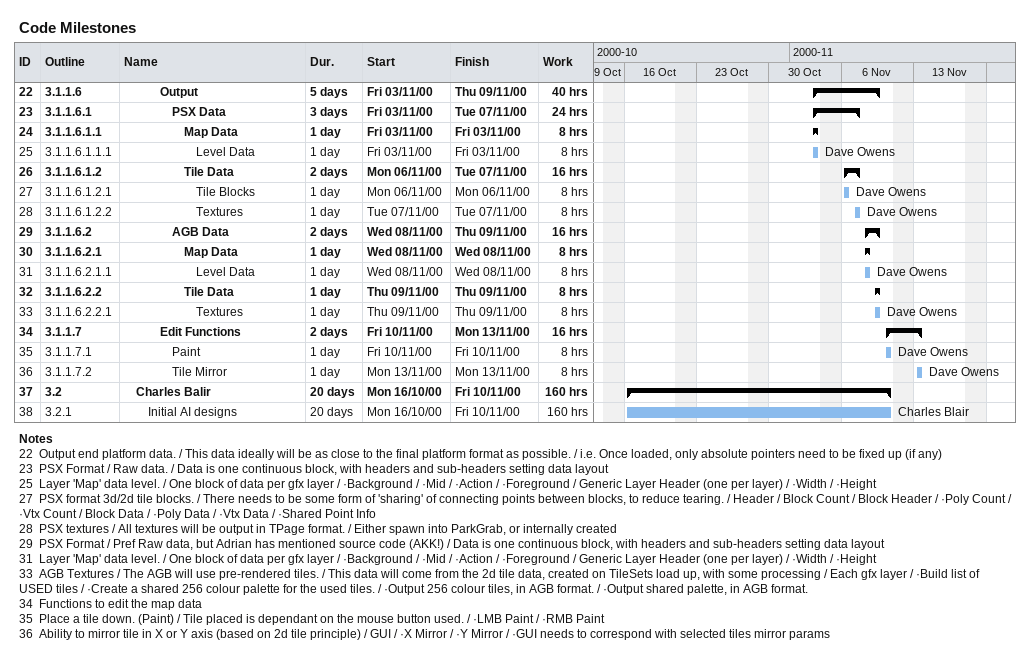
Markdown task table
Code Milestones

| ID | WBS | Task | Duration | Start | Finish | Resources | Work (h) |
|---|---|---|---|---|---|---|---|
| 22 | 3.1.1.6 | **Output** | 5d | 2000-11-03 | 2000-11-09 |  | 40 |
| 23 | 3.1.1.6.1 | **PSX Data** | 3d | 2000-11-03 | 2000-11-07 |  | 24 |
| 24 | 3.1.1.6.1.1 | **Map Data** | 1d | 2000-11-03 | 2000-11-03 |  | 8 |
| 25 | 3.1.1.6.1.1.1 | Level Data | 1d | 2000-11-03 | 2000-11-03 | Dave Owens | 8 |
| 26 | 3.1.1.6.1.2 | **Tile Data** | 2d | 2000-11-06 | 2000-11-07 |  | 16 |
| 27 | 3.1.1.6.1.2.1 | Tile Blocks | 1d | 2000-11-06 | 2000-11-06 | Dave Owens | 8 |
| 28 | 3.1.1.6.1.2.2 | Textures | 1d | 2000-11-07 | 2000-11-07 | Dave Owens | 8 |
| 29 | 3.1.1.6.2 | **AGB Data** | 2d | 2000-11-08 | 2000-11-09 |  | 16 |
| 30 | 3.1.1.6.2.1 | **Map Data** | 1d | 2000-11-08 | 2000-11-08 |  | 8 |
| 31 | 3.1.1.6.2.1.1 | Level Data | 1d | 2000-11-08 | 2000-11-08 | Dave Owens | 8 |
| 32 | 3.1.1.6.2.2 | **Tile Data** | 1d | 2000-11-09 | 2000-11-09 |  | 8 |
| 33 | 3.1.1.6.2.2.1 | Textures | 1d | 2000-11-09 | 2000-11-09 | Dave Owens | 8 |
| 34 | 3.1.1.7 | **Edit Functions** | 2d | 2000-11-10 | 2000-11-13 |  | 16 |
| 35 | 3.1.1.7.1 | Paint | 1d | 2000-11-10 | 2000-11-10 | Dave Owens | 8 |
| 36 | 3.1.1.7.2 | Tile Mirror | 1d | 2000-11-13 | 2000-11-13 | Dave Owens | 8 |
| 37 | 3.2 | **Charles Balir** | 20d | 2000-10-16 | 2000-11-10 |  | 160 |
| 38 | 3.2.1 | Initial AI designs | 20d | 2000-10-16 | 2000-11-10 | Charles Blair | 160 |

Notes
- 22: Output end platform data. / This data ideally will be as close to the final platform format as possible. / i.e. Once loaded, only absolute pointers need to be fixed up (if any)
- 23: PSX Format / Raw data. / Data is one continuous block, with headers and sub-headers setting data layout
- 25: Layer 'Map' data level. / One block of data per gfx layer / ·Background / ·Mid / ·Action / ·Foreground / Generic Layer Header (one per layer) / ·Width / ·Height
- 27: PSX format 3d/2d tile blocks. / There needs to be some form of 'sharing' of connecting points between blocks, to reduce tearing. / Header / Block Count / Block Header / ·Poly Count / ·Vtx Count / Block Data / ·Poly Data / ·Vtx Data / ·Shared Point Info
- 28: PSX textures / All textures will be output in TPage format. / Either spawn into ParkGrab, or internally created
- 29: PSX Format / Pref Raw data, but Adrian has mentioned source code (AKK!) / Data is one continuous block, with headers and sub-headers setting data layout
- 31: Layer 'Map' data level. / One block of data per gfx layer / ·Background / ·Mid / ·Action / ·Foreground / Generic Layer Header (one per layer) / ·Width / ·Height
- 33: AGB Textures / The AGB will use pre-rendered tiles. / This data will come from the 2d tile data, created on TileSets load up, with some processing / Each gfx layer / ·Build list of USED tiles / ·Create a shared 256 colour palette for the used tiles. / ·Output 256 colour tiles, in AGB format. / ·Output shared palette, in AGB format.
- 34: Functions to edit the map data
- 35: Place a tile down. (Paint) / Tile placed is dependant on the mouse button used. / ·LMB Paint / ·RMB Paint
- 36: Ability to mirror tile in X or Y axis (based on 2d tile principle) / GUI / ·X Mirror / ·Y Mirror / ·GUI needs to correspond with selected tiles mirror params
